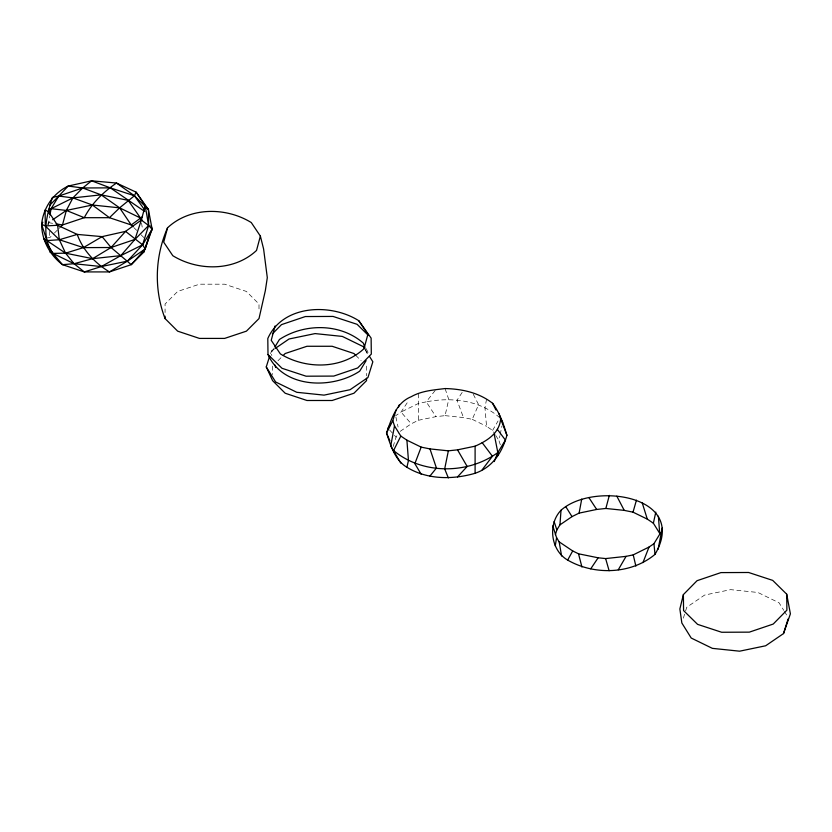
<?xml version="1.0" encoding="UTF-8"?>
<svg xmlns="http://www.w3.org/2000/svg" width="832" height="832" viewBox="0 0 832 832"><rect width="100%" height="100%" fill="white"/><g stroke="black" fill="none" stroke-linecap="round" stroke-linejoin="round"><path stroke-width="0.62" stroke-dasharray="4.16 3.12" d="M400.192 431.35L411.247 423.8L418.33 420.295L418.33 393.193M486.543 399.214L484.973 407.774L486.543 426.317L492.606 430.404L495.134 434.46M47.715 225.056L49.681 216.299M500.313 444.787L498.94 440.554L499.938 435.698M500.188 434.481L501.946 425.994M418.33 420.295L435.916 416.645L445.078 415.646L448.75 399.402L445.078 388.554M270.41 353.631L273.239 348.275M393.151 446.555L396.094 437.122L398.57 433.056M683.353 618.166L685.235 612.113M685.61 610.896L686.743 607.266L704.61 595.067L730.662 589.649L757.91 592.478L779.054 602.794L783.744 610.314M445.078 415.646L463.466 417.56L472.264 419.349L478.577 404.654L472.836 393.38M492.606 430.404L498.056 420.95M274.3 347.911L271.086 353.184L271.856 355.566M462.176 392.423L456.997 400.265L463.466 417.56M407.16 402.844L401.014 412.069L395.606 415.761M435.167 390.489L426.265 401.835L418.382 403.478L401.014 412.069L411.247 423.8M47.372 237.879L49.899 237.546L53.498 233.948M54.392 233.054L57.99 229.455M58.885 228.55L60.684 226.762M277.992 360.724L281.58 357.126M48.714 225.129L48.474 222.643L51.626 220.49M271.17 351.208L274.321 349.055M48.474 222.643L53.57 223.486M472.264 419.349L486.543 426.317M499.866 417.799C479.97 400.171 451.506 396.937 426.265 401.835L435.916 416.645M355.732 355.326L361.13 360.724M133.942 227.656L136.635 230.35M141.128 234.842L143.832 237.546M389.626 429.998L393.661 434.45M394.472 435.344L396.094 437.122M784.41 611.385L787.758 616.762M495.768 435.479L498.94 440.554M365.487 349.96L368.16 354.255M366.184 348.67L368.961 354.13M365.331 349.159L367.266 355.108M395.886 417.019L398.091 427.034M141.544 223.007L142.49 229.07M49.306 231.338L49.899 237.546M366.527 366.111L366.527 375.804M272.594 366.111L272.594 374.587M259.002 308.88L259.002 304.034L246.418 291.45L224.619 284.19L199.451 284.19L177.653 291.45L165.069 304.034L165.069 312.51"/><path stroke-width="1.25" d="M498.94 413.452L500.656 418.746C499.543 433.191 487.084 440.898 475.103 446.181L475.103 473.283C452.733 479.814 427.201 479.773 406.9 467.262C395.002 460.242 390.603 445.39 386.526 432.983C391.529 418.954 396.074 402.802 411.247 396.698C421.45 390.822 433.607 390 445.078 388.554C462.02 388.96 479.034 392.621 492.606 403.302C499.658 412.849 503.61 424.05 506.917 435.334C502.06 452.546 492.648 467.282 475.103 473.283M555.381 534.654L556.858 529.932L559.957 524.857L561.018 510.255C593.029 481.426 689.364 495.321 655.013 554.362C631.124 574.423 594.162 575.422 567.663 560.082C550.826 550.42 547.446 524.306 561.018 510.255M555.266 545.844L556.587 537.711L552.76 525.907M658.112 549.276L662.199 528.05M396.094 410.02L392.787 420.638L394.493 425.922L390.728 445.962L400.826 463.174M559.957 524.857L572.01 516.62L579.093 513.115L581.724 499.075M49.92 215.03L51.126 208.686L58.781 196.061L68.151 186.066L91.614 180.814L116.48 183.04L136.094 192.14L148.429 209.539L152.131 229.216L143.832 252.075L131.248 264.659L109.45 271.918L84.282 271.918L62.483 264.659C49.795 254.977 41.829 240.375 41.6 224.307C43.347 207.657 53.082 193.461 68.151 186.066L82.659 187.97L110.344 187.866L134.42 195.759L148.429 209.539L148.616 225.524L142.594 244.847L127.39 261.144L109.45 271.918C95.129 263.224 82.878 250.38 77.241 234.406L57.626 225.295L45.302 225.94L41.6 224.307L42.869 222.227M475.103 446.181L457.517 449.842L448.354 450.83L444.683 468.915L448.354 477.932M658.382 516.235L659.703 533.364L653.37 523.214L655.803 512.106M406.9 467.262L408.46 460.543L406.9 440.17L400.826 436.072L394.493 425.922M683.384 594.589L679.869 608.941L681.845 623.002L691.215 638.04L712.369 648.357L739.606 651.186L765.658 645.778L783.526 633.568L790.4 613.85L786.698 594.173L772.689 580.382L748.613 572.489L720.938 572.603L697.06 580.694L683.384 594.589L683.571 610.574L697.58 624.354L721.656 632.258L749.341 632.143L773.219 624.052L786.895 610.158L786.698 594.173M579.093 513.115L596.679 509.454L605.842 508.466L609.336 495.383M167.554 227.791L163.696 242.154L172.806 255.705C198.099 271.253 234.187 271.398 256.526 250.453L260.374 236.09L251.274 222.55C225.971 206.991 189.894 206.846 167.554 227.791C154.981 256.495 153.806 289.255 165.069 318.573L177.653 331.157L199.451 338.416L224.619 338.416L246.418 331.157L259.002 318.573L265.335 290.67L267.301 277.67L263.598 248.966L260.374 236.09M275.07 325.967L271.222 340.319L280.322 353.87C305.625 369.418 341.702 369.574 364.042 348.618L367.9 334.256L358.79 320.715C330.678 302.931 282.755 304.658 267.8 338.53L267.998 354.515C283.057 388.586 332.01 389.48 359.674 371.197L366.111 360.651M653.37 523.214L647.306 519.126L633.027 512.169L636.449 500.146M366.527 378.227L366.527 380.65L353.943 393.234L332.145 400.494L306.977 400.494L285.178 393.234L272.594 380.65L266.261 366.943L269.662 356.054M497.338 456.466L498.441 452.92M783.526 633.568L788.05 619.039M398.393 407.347L399.194 404.934M143.832 252.075L149.76 234.385L145.257 248.934L131.248 264.659L111.062 247.51L102.118 236.631L77.241 234.406L59.311 239.73L46.873 240.594L43.566 238.368L52.946 253.406L62.483 264.659L74.09 263.723L101.338 266.552L127.39 261.144L145.257 248.934L142.594 244.847L125.58 231.369L102.118 236.631L83.387 247.624L65.551 253.167L52.946 253.406L49.899 252.075M448.354 450.83L429.967 448.916L421.169 447.127L414.856 463.663L421.169 474.23M642.949 562.598L649.033 547.05L653.942 543.702L660.858 532.366M494.25 461.542L497.827 452.556L505.43 440.097L497.338 429.364M150.155 233.199L152.131 229.216L150.998 225.732M400.826 436.072L393.567 450.518C422.302 474.666 467.938 474.458 497.827 452.556L494.25 434.439M392.787 420.638L386.526 432.983L389.896 440.929M567.663 560.082L572.697 550.961L559.166 541.85L556.587 537.711M618.29 569.754L626.08 556.358L633.235 554.871L649.033 547.05M48.589 212.846L51.126 208.686L72.914 197.902L82.659 187.97L91.614 180.814L110.344 187.866L144.778 211.536M274.945 346.861L279.438 339.477C304.46 323.149 340.486 323.034 363.407 343.21L364.946 347.963M388.003 428.22L390.541 424.07M590.73 568.838L598.135 557.794L605.634 558.574L626.08 556.358M482.186 469.778L492.419 456.248L482.186 442.676M429.967 476.018L436.436 468.052L429.967 448.916M457.517 476.934L467.168 466.482L457.517 449.842M49.67 205.327L58.781 196.061L82.659 187.97L101.119 194.854L128.18 200.356L142.116 220.314M272.366 333.902L281.476 324.636L305.354 316.545L333.039 316.43L357.115 324.324L368.493 335.525M60.684 226.762L62.483 224.962L84.282 217.693L109.45 217.693L131.248 224.962L133.037 226.762M283.379 355.326L285.178 353.527L306.977 346.268L332.145 346.268L353.943 353.527L355.732 355.326M142.511 216.674L131.248 224.962L119.631 207.844L101.119 194.854L72.914 197.902L58.781 196.061L52.374 197.392C46.717 215.592 40.789 236.361 52.946 253.406L74.09 263.723L84.282 271.918L101.338 266.552L120.817 255.622L142.594 244.847L152.131 229.216L148.616 225.524L141.346 220.043L145.205 205.691L136.094 192.14L134.42 195.759L119.631 207.844L109.45 217.693L92.394 205.015L72.914 197.902L66.342 210.434L62.483 224.962L56.118 223.902M52.676 219.762L66.342 210.434L92.394 205.015L119.631 207.844L140.785 218.161L141.159 220.584M275.371 348.338L289.037 338.998L315.078 333.59L342.326 336.419L363.48 346.736L364.811 348.889M48.724 209.196L51.126 208.686L66.342 210.434L84.282 217.693C91.728 203.31 103.272 192.088 116.48 183.04L134.42 195.759L144.654 209.903M605.842 508.466L624.239 510.38L633.027 512.169M572.697 550.961L578.521 553.8L598.135 557.794M406.9 440.17L421.169 447.127M267.998 354.515L282.006 368.295L306.082 376.199L333.757 376.085L357.635 367.994L371.311 354.099L371.124 338.114L358.79 320.715M148.429 209.539L145.205 205.691L148.616 225.524L134.94 239.418L120.817 255.622L92.612 258.669L74.09 263.723L65.551 253.167L59.311 239.73L57.626 225.295L48.526 211.754L45.105 209.955L45.302 225.94L59.311 239.73L83.387 247.624L111.062 247.51L134.94 239.418L141.346 220.043L125.58 231.369L111.062 247.51L92.612 258.669L65.551 253.167L46.873 240.594L41.6 224.307M588.89 497.588L596.679 509.454M565.926 506.896L572.01 516.62M500.438 418.714L502.705 422.354M369.502 356.408L372.85 361.774L367.952 377.51L350.085 389.709L324.033 395.127L296.785 392.298L275.642 381.982L266.261 366.943M616.824 496.163L624.239 510.38M492.606 403.302L495.955 409.989M500.656 418.746L506.917 435.334M554.112 521.581L556.858 529.932M393.474 449.852L394.493 453.024M274.945 365.082L275.714 367.463M642.262 502.986L647.306 519.126M605.634 558.574L609.118 570.742M578.521 553.8L581.932 567.05M633.235 554.871L635.866 566.103M559.166 541.85L561.59 555.994M653.942 543.702L655.013 554.362M165.069 316.15L165.069 318.573"/></g></svg>
